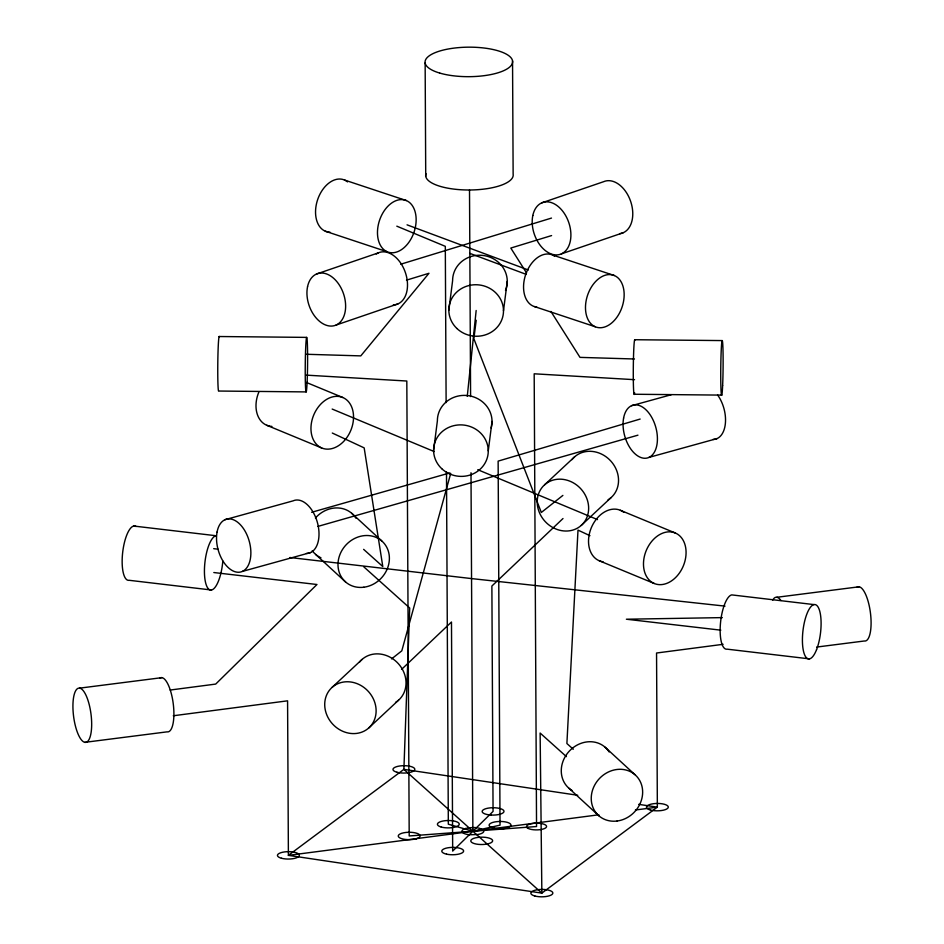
<?xml version="1.0" encoding="UTF-8"?>
<svg xmlns="http://www.w3.org/2000/svg" width="944" height="944" viewBox="0 0 944 944"><rect width="100%" height="100%" fill="white"/><g stroke="black" fill="none" stroke-linecap="round" stroke-linejoin="round"><path stroke-width="1.42" d="M467.268 396.386L476.165 310.493M448.837 310.222L452.601 280.722A27.352 25.724 7.3 0 1 484.779 255.718A27.352 25.724 7.3 0 1 505.5 290.469M433.603 450.371L437.379 420.871A27.352 25.724 7.3 0 1 468.141 395.642A27.352 25.724 7.3 0 1 491.14 428.069M476.213 320.264L473.853 338.707L541.325 512.462L562.884 495.411M503.494 310.765L507.27 281.265M488.26 450.902L492.036 421.413M450.701 473.451L401.802 650.829L391.595 658.9M401.589 669.379L451.48 622.013L452.683 851.075L493.063 811.415L491.883 586.035L563.002 518.516M544.653 484.744L574.554 456.872M332.146 687.315L362.036 659.443M581.209 525.454A27.352 24.19 47 0 0 569.456 481.003A27.352 24.19 47 0 0 538.127 508.84A27.352 24.19 47 0 0 581.209 525.454L611.098 497.582M368.691 728.025A27.352 24.19 47 0 0 356.938 683.586A27.352 24.19 47 0 0 325.621 711.41A27.352 24.19 47 0 0 368.691 728.025L398.592 700.153M416.469 838.685L418.334 837.942A10.939 3.693 -0.3 0 0 410.782 832.301A10.939 3.693 -0.3 0 0 398.71 837.068A10.939 3.693 -0.3 0 0 416.469 838.685L288.392 855.358L287.578 700.826L173.271 715.764M316.488 274.02L378.355 252.862M541.75 202.854L603.617 181.696A27.352 18.184 71.1 0 1 630.993 202.441A27.352 18.184 71.1 0 1 619.76 233.664M336.076 325.055L397.943 303.897M561.338 253.889L623.205 232.731M400.775 264.202L551.497 218.076M551.591 235.575L510.798 248.06L526.528 272.91M406.475 280.156L428.977 273.276L360.785 355.888L306.352 354.271M640.162 419.053L498.137 461.12L500.037 825.15L472.873 831.239L448.329 824.206L446.488 471.882M311.638 512.297L449.816 472.909M317.963 526.386L637.943 435.172M631.524 405.708L671.278 394.722M224.991 519.696L293.124 500.851A27.352 16.131 74.5 0 1 317.644 523.401A27.352 16.131 74.5 0 1 306.399 553.42M648.929 457.415L717.074 438.571M242.396 571.403L310.529 552.559M170.156 690.04L215.704 684.081L316.96 584.501L213.816 572.536M723.104 644.315L656.552 653.012L657.354 807.132L541.856 893.118L288.392 855.358L403.89 769.372L577.763 795.273M416.717 838.579L598.85 814.778M635.406 809.999L657.354 807.132L638.699 804.359M776.912 597.269L859.158 586.779M79.733 688.129L161.979 677.639M816.654 647.065L864.267 641A27.352 8.779 82.7 0 0 870.321 611.995A27.352 8.779 82.7 0 0 856.916 587.274M84.842 742.338A27.352 8.779 82.7 0 0 88.819 703.115A27.352 8.779 82.7 0 0 73.207 700.236A27.352 8.779 82.7 0 0 84.842 742.338L167.088 731.848A27.352 8.779 82.7 0 0 173.13 702.855A27.352 8.779 82.7 0 0 159.725 678.134M722.337 617.612L626.391 619.217L720.815 630.167M634.639 339.722L722.101 340.583M219.126 336.524L306.576 337.386M634.285 394.25L721.747 395.111M306.234 391.913L218.772 391.04A27.352 1.156 -89.4 0 1 217.804 362.437A27.352 1.156 -89.4 0 1 219.421 336.866M634.427 358.991L579.994 357.375L550.895 311.414M634.533 379.677L534.186 373.8L536.546 826.531L409.2 835.959L406.817 381.022L306.458 375.146M725.004 606.119L471.552 578.589L289.879 557.515M213.686 548.676L218.088 549.184M814.047 604.597L731.777 594.897A27.352 8.838 -83.3 0 0 720.425 623.783A27.352 8.838 -83.3 0 0 727.199 649.165L809.468 658.865M133.777 526.044L216.046 535.732A27.352 8.838 -83.3 0 0 204.706 564.618A27.352 8.838 -83.3 0 0 211.468 590L129.198 580.3A27.352 8.838 -83.3 0 1 122.803 551.367A27.352 8.838 -83.3 0 1 136.042 526.516M344.43 179.997L406.357 200.565A27.352 18.231 -71.6 0 1 406.593 245.169A27.352 18.231 -71.6 0 1 377.47 232.79A27.352 18.231 -71.6 0 1 406.357 200.565M552.441 254.974L614.367 275.542A27.352 18.231 -71.6 0 1 614.603 320.146A27.352 18.231 -71.6 0 1 585.481 307.756A27.352 18.231 -71.6 0 1 614.367 275.542M325.326 231.221L387.252 251.788M595.263 326.754L533.336 306.186A27.352 18.231 -71.6 0 1 526.74 271.766A27.352 18.231 -71.6 0 1 554.553 256.119M407.053 224.837L528.333 269.996M469.852 253.381L526.351 274.421M620.35 510.279L675.302 532.994A27.352 20.072 -67.5 0 1 675.538 577.598A27.352 20.072 -67.5 0 1 643.478 564.134A27.352 20.072 -67.5 0 1 675.302 532.994M306.588 382.532L342.766 397.495A27.352 20.072 -67.5 0 1 343.002 442.099A27.352 20.072 -67.5 0 1 310.954 428.623A27.352 20.072 -67.5 0 1 342.766 397.495M599.287 560.771L654.239 583.486M266.763 425.272L321.715 447.987M396.81 226.171L445.308 246.337L446.123 402.592M332.17 409.059L434.228 451.574M477.77 469.711L597.517 519.601M589.941 535.673L577.999 530.115L566.896 743.53L573.279 749.253M332.3 433.036L364.172 447.881L382.792 566.542L363.629 549.349M363.723 566.754L409.708 608.007L403.89 769.372L541.856 893.118L540.133 733.051L566.412 756.628M351.793 513.359L381.765 540.947M605.045 747.152L635.017 774.729M315.638 554.423L345.61 582M568.89 788.205L598.862 815.793M512.545 60.9L513.135 174.215A43.766 14.75 -0.3 0 1 468.047 189.992A43.766 14.75 -0.3 0 1 425.98 173.684M469.51 189.98L470.596 396.574M470.997 472.755L472.873 831.239M425.142 62.941L425.732 176.257M376.255 254.03A27.352 18.184 71.1 0 1 405.448 272.757A27.352 18.184 71.1 0 1 393.282 304.924M536.806 307.095A27.352 18.231 -71.6 0 1 534.457 306.599M329.999 232.189A27.352 18.231 -71.6 0 1 317.762 199.29A27.352 18.231 -71.6 0 1 347.534 181.885M634.604 392.739A27.352 1.156 -89.4 0 1 633.294 369.222A27.352 1.156 -89.4 0 1 634.934 340.076M603.11 561.81A27.352 20.072 -67.5 0 1 591.31 527.755A27.352 20.072 -67.5 0 1 623.76 512.285M271.907 426.428A27.352 20.072 -67.5 0 1 258.786 392.244M717.605 394.981A27.352 16.131 74.5 0 1 725.346 423.762A27.352 16.131 74.5 0 1 712.944 439.432M359.428 662.216A27.352 24.19 47 0 1 398.403 663.726A27.352 24.19 47 0 1 395.536 702.419M571.946 459.645A27.352 24.19 47 0 1 610.91 461.156A27.352 24.19 47 0 1 608.042 499.848M222.819 561.114A27.352 8.838 -83.3 0 1 211.468 590M320.984 557.833A27.352 24.214 -47.4 0 1 312.228 550.659M315.438 517.996A27.352 24.214 -47.4 0 1 355.9 518.173M571.97 790.435A27.352 24.214 -47.4 0 1 569.669 750.728A27.352 24.214 -47.4 0 1 609.151 751.967M772.747 600.077A27.352 8.779 82.7 0 1 780.971 600.514M510.834 825.705L509.996 826.625A10.939 3.693 -0.3 0 1 495.506 828.525L489.794 826.484A10.939 3.693 -0.3 0 1 498.998 821.481A10.939 3.693 -0.3 0 1 510.834 825.705M465.699 828.49L463.799 829.221A10.939 3.693 -0.3 0 0 462.135 831.994L463.032 832.903A10.939 3.693 -0.3 0 0 469.31 834.744L477.664 834.543A10.939 3.693 -0.3 0 0 483.611 830.496C478.773 826.484 471.481 827.322 465.699 828.49M488.06 843.818L485.535 844.278A10.939 3.693 -0.3 0 1 471.457 842.178A10.939 3.693 -0.3 0 1 477.865 837.411L480.649 837.175A10.939 3.693 -0.3 0 1 491.954 839.499A10.939 3.693 -0.3 0 1 488.06 843.818M491.258 815.061L488.52 814.79A10.939 3.693 -0.3 0 1 485.959 808.642A10.939 3.693 -0.3 0 1 503.612 810.377A10.939 3.693 -0.3 0 1 491.258 815.061M527.165 827.758L526.575 826.897A10.03 3.375 -0.3 0 1 539.897 823.333A10.03 3.375 -0.3 0 1 543.697 828.867A10.03 3.375 -0.3 0 1 527.165 827.758M281.43 858.238A10.939 3.693 -0.3 0 0 299.177 855.913A10.939 3.693 -0.3 0 0 284.557 851.913A10.939 3.693 -0.3 0 0 281.43 858.238M396.928 772.251A10.939 3.693 -0.3 0 0 414.687 769.938A10.939 3.693 -0.3 0 0 400.067 765.938A10.939 3.693 -0.3 0 0 396.928 772.251M534.859 896.009A10.998 3.705 -0.3 0 0 552.7 893.673A10.998 3.705 -0.3 0 0 537.997 889.661A10.998 3.705 -0.3 0 0 534.859 896.009M650.392 810.011A10.939 3.693 -0.3 0 0 668.151 807.698A10.939 3.693 -0.3 0 0 653.519 803.698A10.939 3.693 -0.3 0 0 650.392 810.011M441.178 827.027A10.939 3.693 -0.3 0 0 459.079 824.844A10.939 3.693 -0.3 0 0 444.742 820.737A10.939 3.693 -0.3 0 0 441.178 827.027M446.559 854.155A10.939 3.693 -0.3 0 0 463.598 851.276A10.939 3.693 -0.3 0 0 447.893 847.783A10.939 3.693 -0.3 0 0 446.559 854.155M532.817 215.503A27.352 18.184 71.1 0 0 556.689 254.915A27.352 18.184 71.1 0 0 565.137 214.713A27.352 18.184 71.1 0 0 532.817 215.503M307.555 286.669A27.352 18.184 71.1 0 0 331.415 326.081A27.352 18.184 71.1 0 0 339.864 285.879A27.352 18.184 71.1 0 0 307.555 286.669M456.931 328.512A27.352 25.724 7.3 0 0 502.597 317.42A27.352 25.724 7.3 0 0 468.956 285.548A27.352 25.724 7.3 0 0 456.931 328.512M441.709 468.661A27.352 25.724 7.3 0 0 487.364 457.569A27.352 25.724 7.3 0 0 453.734 425.685A27.352 25.724 7.3 0 0 441.709 468.661M722.632 385.541A27.352 1.156 -89.4 0 0 722.396 340.937A27.352 1.156 -89.4 0 0 720.744 377.069A27.352 1.156 -89.4 0 0 722.632 385.541M217.073 532.027A27.352 16.131 74.5 0 0 238.266 572.265A27.352 16.131 74.5 0 0 245.735 532.357A27.352 16.131 74.5 0 0 217.073 532.027M623.606 418.039A27.352 16.131 74.5 0 0 644.811 458.277A27.352 16.131 74.5 0 0 652.28 418.369A27.352 16.131 74.5 0 0 623.606 418.039M439.668 73.054A43.766 14.75 -0.3 0 0 511.683 64.747A43.766 14.75 -0.3 0 0 455.185 47.967A43.766 14.75 -0.3 0 0 439.668 73.054M816.548 649.684A27.352 8.838 -83.3 0 0 816.312 605.069A27.352 8.838 -83.3 0 0 802.412 640.445A27.352 8.838 -83.3 0 0 816.548 649.684M363.829 587.227A27.352 24.214 -47.4 0 0 385.884 545.762A27.352 24.214 -47.4 0 0 341.362 551.438A27.352 24.214 -47.4 0 0 363.829 587.227M617.081 821.02A27.352 24.214 -47.4 0 0 639.135 779.543A27.352 24.214 -47.4 0 0 594.614 785.219A27.352 24.214 -47.4 0 0 617.081 821.02M307.107 382.344A27.352 1.156 -89.4 0 0 306.883 337.74A27.352 1.156 -89.4 0 0 305.231 373.871A27.352 1.156 -89.4 0 0 307.107 382.344"/></g></svg>
